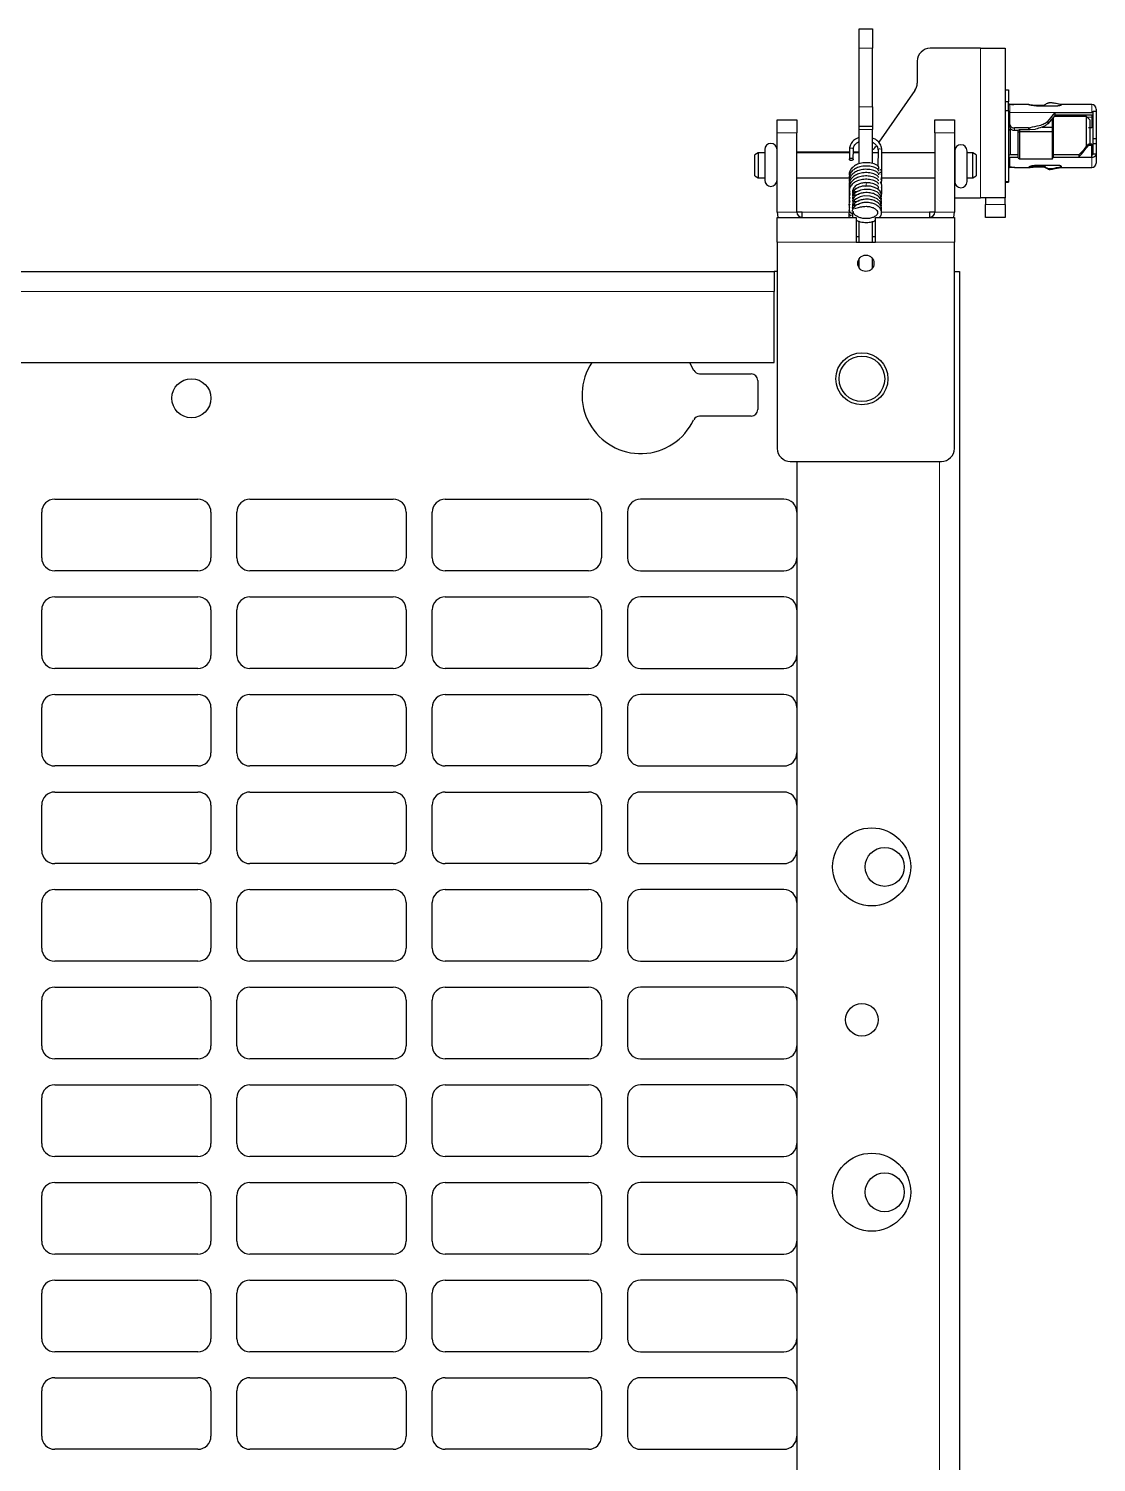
# Model space of a CAD drawing. Header units: millimetres. Extents: x -431 to 638, y -14 to 1990.
# Drawn here: x 430.8 to 594.8, y 1659.2 to 1879.5 of the extents above; entities that cross this region are included whole.
import ezdxf

# ---------------------------------------------------------------- set-up
doc = ezdxf.new("R2010")
doc.units = ezdxf.units.MM

msp = doc.modelspace()

# ---------------------------------------------------------------- linework, layer by layer
at = {"color": 7, "linetype": 'Continuous', "lineweight": 25}
for p, q in [((558.37, 1879.46), (560.37, 1879.46)), ((558.37, 1876.46), (558.37, 1879.46)), ((560.37, 1879.46), (560.37, 1876.46)), ((558.37, 1867.46), (558.37, 1876.46)), ((560.37, 1867.46), (560.37, 1876.46)), ((576.97, 1876.46), (569.27, 1876.46)), ((576.97, 1876.46), (580.77, 1876.46)), ((580.77, 1876.46), (580.77, 1853.46)), ((567.27, 1874.46), (567.27, 1871.09)), ((566.91, 1869.94), (561.35, 1862)), ((580.77, 1870.06), (581.27, 1870.06)), ((580.77, 1870.04), (581.27, 1870.04)), ((581.27, 1868.23), (580.77, 1868.23)), ((581.27, 1870.04), (581.27, 1870.06)), ((581.27, 1870.04), (581.27, 1868.23)), ((581.27, 1866.82), (581.27, 1868.23)), ((558.37, 1864.46), (558.37, 1867.46)), ((560.37, 1867.46), (560.37, 1864.46)), ((581.27, 1866.82), (580.77, 1866.82)), ((581.27, 1866.82), (581.27, 1855.98)), ((581.47, 1865.96), (581.27, 1865.96)), ((581.72, 1867.81), (581.47, 1867.81)), ((581.72, 1867.79), (581.47, 1867.79)), ((581.47, 1864.72), (581.47, 1866.56)), ((582.25, 1867.81), (581.75, 1867.81)), ((584.37, 1867.81), (582.25, 1867.81)), ((584.4, 1867.81), (584.37, 1867.81)), ((584.37, 1867.81), (584.4, 1867.81)), ((584.37, 1867.81), (584.37, 1867.8)), ((585.57, 1867.7), (586.77, 1867.7)), ((585.57, 1867.6), (588.87, 1867.6)), ((587.32, 1865.22), (588.47, 1866.56)), ((588.47, 1866.19), (587.32, 1864.85)), ((593.27, 1865.96), (588.27, 1865.96)), ((588.44, 1867.96), (588.28, 1867.99)), ((588.47, 1866.19), (588.47, 1866.56)), ((588.47, 1866.56), (594.07, 1866.56)), ((594.07, 1866.19), (588.47, 1866.19)), ((594.07, 1867.81), (589.37, 1867.81)), ((589.37, 1867.78), (589.37, 1867.81)), ((589.37, 1867.78), (589.37, 1867.72)), ((593.77, 1865.46), (593.27, 1865.96)), ((593.27, 1861.32), (593.27, 1865.96)), ((594.27, 1866.76), (594.77, 1866.76)), ((594.27, 1862.6), (594.27, 1866.76)), ((594.77, 1867.11), (594.77, 1866.76)), ((594.77, 1866.76), (594.77, 1862.6)), ((545.77, 1865.46), (548.77, 1865.46)), ((545.77, 1863.46), (545.77, 1865.46)), ((548.77, 1865.46), (548.77, 1863.46)), ((558.37, 1864.46), (560.37, 1864.46)), ((558.37, 1863.96), (558.37, 1864.46)), ((558.37, 1858.7), (558.37, 1863.96)), ((560.37, 1864.46), (560.37, 1863.96)), ((560.37, 1858.74), (560.37, 1863.96)), ((569.97, 1865.46), (572.97, 1865.46)), ((569.97, 1863.46), (569.97, 1865.46)), ((572.97, 1865.46), (572.97, 1863.46)), ((581.27, 1863.88), (581.57, 1863.91)), ((581.47, 1864.35), (581.47, 1864.72)), ((581.75, 1863.97), (581.57, 1863.93)), ((581.57, 1860.05), (581.57, 1863.93)), ((584.38, 1864.22), (582.22, 1864.22)), ((582.22, 1863.85), (582.77, 1863.85)), ((582.77, 1863.86), (582.97, 1863.96)), ((582.77, 1863.58), (582.77, 1863.86)), ((582.97, 1863.96), (582.97, 1863.67)), ((582.97, 1863.96), (584.38, 1863.96)), ((584.57, 1863.97), (585.41, 1864.03)), ((586.47, 1864.32), (588.06, 1864.32)), ((588.06, 1864.32), (588.06, 1865.71)), ((588.06, 1863.67), (588.06, 1864.32)), ((588.06, 1864.32), (588.17, 1864.15)), ((588.17, 1865.87), (588.17, 1864.15)), ((588.17, 1864.15), (588.17, 1863.51)), ((594.07, 1864.23), (593.57, 1864.23)), ((593.77, 1865.46), (593.77, 1861.66)), ((594.07, 1865.59), (594.07, 1864.98)), ((545.77, 1851.26), (545.77, 1863.46)), ((548.77, 1851.26), (548.77, 1863.46)), ((569.97, 1863.46), (569.97, 1851.26)), ((572.97, 1863.46), (572.97, 1851.26)), ((582.77, 1863.58), (582.97, 1863.67)), ((582.77, 1859.6), (582.77, 1863.58)), ((582.97, 1863.67), (582.97, 1859.47)), ((582.97, 1863.67), (588.06, 1863.67)), ((588.06, 1859.47), (588.06, 1863.67)), ((588.06, 1863.67), (588.17, 1863.51)), ((588.17, 1863.51), (588.17, 1859.7)), ((593.57, 1861.69), (593.57, 1861.54)), ((594.07, 1861.69), (593.57, 1861.69)), ((593.57, 1861.54), (594.07, 1861.54)), ((594.07, 1861.54), (594.07, 1861.69)), ((594.27, 1862.6), (594.77, 1862.6)), ((594.27, 1861.8), (594.27, 1862.6)), ((594.27, 1861.8), (594.77, 1861.8)), ((594.27, 1860.18), (594.27, 1861.8)), ((594.77, 1862.6), (594.77, 1861.8)), ((594.77, 1861.8), (594.77, 1860.18)), ((542.82, 1860.36), (542.32, 1860.07)), ((542.32, 1856.85), (542.32, 1860.07)), ((543.84, 1860.36), (542.82, 1860.36)), ((542.82, 1860.36), (542.82, 1856.56)), ((543.84, 1860.87), (543.84, 1856.17)), ((545.74, 1856.17), (545.74, 1860.87)), ((545.77, 1860.36), (545.74, 1860.36)), ((556.85, 1860.46), (548.77, 1860.46)), ((556.84, 1860.36), (548.77, 1860.36)), ((556.85, 1860.94), (556.84, 1859.37)), ((557.44, 1859.37), (557.45, 1860.94)), ((558.37, 1860.36), (557.44, 1860.36)), ((558.37, 1860.46), (557.45, 1860.46)), ((561.24, 1860.36), (560.37, 1860.36)), ((560.99, 1861.48), (560.87, 1861.31)), ((561.25, 1860.8), (561.22, 1858.29)), ((561.81, 1857.41), (561.85, 1860.79)), ((569.97, 1860.36), (561.84, 1860.36)), ((573.03, 1860.36), (572.97, 1860.36)), ((573.03, 1860.66), (573.03, 1855.96)), ((574.93, 1855.96), (574.93, 1860.66)), ((575.82, 1860.36), (574.93, 1860.36)), ((576.32, 1860.07), (575.82, 1860.36)), ((575.82, 1856.56), (575.82, 1860.36)), ((576.32, 1860.07), (576.32, 1856.85)), ((582.77, 1860.05), (581.47, 1860.05)), ((581.47, 1859.71), (582.77, 1859.71)), ((582.77, 1859.6), (582.97, 1859.47)), ((582.97, 1859.47), (588.06, 1859.47)), ((588.06, 1859.47), (588.17, 1859.7)), ((592.07, 1860.05), (588.17, 1860.05)), ((588.17, 1859.71), (592.07, 1859.71)), ((592.07, 1860.05), (592.07, 1859.71)), ((592.07, 1859.71), (594.07, 1859.71)), ((594.07, 1860.05), (594.07, 1860.7)), ((594.77, 1860.18), (594.27, 1860.18)), ((594.77, 1860.18), (594.77, 1858.81)), ((561.83, 1857.22), (561.79, 1857.64)), ((561.83, 1857.16), (561.83, 1857.22)), ((581.72, 1858.19), (581.47, 1858.19)), ((581.72, 1858.12), (581.47, 1858.12)), ((581.72, 1858.11), (581.47, 1858.11)), ((582.25, 1858.11), (584.37, 1858.11)), ((582.27, 1858.12), (582.27, 1858.11)), ((584.37, 1858.16), (584.37, 1858.11)), ((585.57, 1858.49), (588.87, 1858.49)), ((585.57, 1858.32), (586.61, 1858.32)), ((585.57, 1858.22), (586.78, 1858.22)), ((586.48, 1858.49), (586.45, 1858.43)), ((586.45, 1858.43), (586.45, 1858.43)), ((587.3, 1857.93), (586.85, 1858.18)), ((589.37, 1858.32), (589.37, 1858.22)), ((589.37, 1858.11), (589.37, 1858.22)), ((589.37, 1858.11), (594.07, 1858.11)), ((542.32, 1856.85), (542.82, 1856.56)), ((542.82, 1856.56), (543.84, 1856.56)), ((545.74, 1856.56), (545.77, 1856.56)), ((548.77, 1856.56), (556.86, 1856.56)), ((561.77, 1855.52), (561.78, 1856.09)), ((561.78, 1856.56), (569.97, 1856.56)), ((572.97, 1856.56), (573.03, 1856.56)), ((574.93, 1856.56), (575.82, 1856.56)), ((575.82, 1856.56), (576.32, 1856.85)), ((580.77, 1855.98), (581.27, 1855.98)), ((580.77, 1855.88), (581.27, 1855.88)), ((580.77, 1855.86), (581.27, 1855.86)), ((581.27, 1855.98), (581.27, 1855.88)), ((581.27, 1855.88), (581.27, 1855.86)), ((557.61, 1854.6), (557.47, 1854.78)), ((572.97, 1853.46), (576.97, 1853.46)), ((580.77, 1853.46), (576.97, 1853.46)), ((577.77, 1853.46), (577.77, 1852.46)), ((580.77, 1852.46), (580.77, 1853.46)), ((549.57, 1851.26), (548.77, 1851.26)), ((549.57, 1850.46), (549.57, 1851.26)), ((556.88, 1851.48), (556.78, 1851.08)), ((556.78, 1851.08), (556.78, 1851.02)), ((557.37, 1850.97), (557.38, 1851.03)), ((557.38, 1851.03), (557.43, 1851.24)), ((569.17, 1851.26), (569.17, 1850.46)), ((569.97, 1851.26), (569.17, 1851.26)), ((577.77, 1850.46), (577.77, 1852.46)), ((580.77, 1852.46), (580.77, 1850.46)), ((545.77, 1846.66), (545.77, 1850.46)), ((545.77, 1850.46), (557.87, 1850.46)), ((557.87, 1850.46), (557.87, 1846.66)), ((558.37, 1846.66), (558.37, 1849.85)), ((560.37, 1846.66), (560.37, 1849.82)), ((560.87, 1850.46), (572.97, 1850.46)), ((560.87, 1846.66), (560.87, 1850.46)), ((572.97, 1850.46), (572.97, 1846.66)), ((580.77, 1850.46), (577.77, 1850.46)), ((545.77, 1846.66), (545.77, 1814.96)), ((558.37, 1847.46), (557.87, 1847.46)), ((557.87, 1846.66), (560.87, 1846.66)), ((560.87, 1847.46), (560.37, 1847.46)), ((572.97, 1814.96), (572.97, 1846.66)), ((558.37, 1842.66), (558.37, 1844.16)), ((560.37, 1842.66), (560.37, 1844.16)), ((316.27, 1842.17), (545.27, 1842.17)), ((545.27, 1842.17), (545.27, 1839.07)), ((545.77, 1842.16), (545.27, 1842.16)), ((572.97, 1842.16), (573.77, 1842.16)), ((573.77, 1842.16), (573.77, 159.16)), ((545.27, 1828.17), (545.27, 1839.07)), ((316.27, 1828.17), (545.27, 1828.17)), ((532.26, 1828.17), (532.92, 1826.99)), ((533.83, 1826.42), (541.77, 1826.42)), ((542.77, 1825.42), (542.77, 1820.92)), ((541.77, 1819.92), (533.83, 1819.92)), ((547.77, 1812.96), (570.97, 1812.96)), ((548.77, 1812.96), (548.77, 159.16)), ((434.77, 1807.16), (456.77, 1807.16)), ((464.77, 1807.16), (486.77, 1807.16)), ((494.77, 1807.16), (516.77, 1807.16)), ((546.77, 1807.16), (524.77, 1807.16)), ((432.77, 1798.16), (432.77, 1805.16)), ((458.77, 1805.16), (458.77, 1798.16)), ((462.77, 1798.16), (462.77, 1805.16)), ((488.77, 1805.16), (488.77, 1798.16)), ((492.77, 1798.16), (492.77, 1805.16)), ((518.77, 1805.16), (518.77, 1798.16)), ((522.77, 1805.16), (522.77, 1798.16)), ((456.77, 1796.16), (434.77, 1796.16)), ((486.77, 1796.16), (464.77, 1796.16)), ((516.77, 1796.16), (494.77, 1796.16)), ((524.77, 1796.16), (546.77, 1796.16)), ((434.77, 1792.16), (456.77, 1792.16)), ((464.77, 1792.16), (486.77, 1792.16)), ((494.77, 1792.16), (516.77, 1792.16)), ((546.77, 1792.16), (524.77, 1792.16)), ((432.77, 1783.16), (432.77, 1790.16)), ((458.77, 1790.16), (458.77, 1783.16)), ((462.77, 1783.16), (462.77, 1790.16)), ((488.77, 1790.16), (488.77, 1783.16)), ((492.77, 1783.16), (492.77, 1790.16)), ((518.77, 1790.16), (518.77, 1783.16)), ((522.77, 1790.16), (522.77, 1783.16)), ((456.77, 1781.16), (434.77, 1781.16)), ((486.77, 1781.16), (464.77, 1781.16)), ((516.77, 1781.16), (494.77, 1781.16)), ((524.77, 1781.16), (546.77, 1781.16)), ((434.77, 1777.16), (456.77, 1777.16)), ((464.77, 1777.16), (486.77, 1777.16)), ((494.77, 1777.16), (516.77, 1777.16)), ((546.77, 1777.16), (524.77, 1777.16)), ((432.77, 1768.16), (432.77, 1775.16)), ((458.77, 1775.16), (458.77, 1768.16)), ((462.77, 1768.16), (462.77, 1775.16)), ((488.77, 1775.16), (488.77, 1768.16)), ((492.77, 1768.16), (492.77, 1775.16)), ((518.77, 1775.16), (518.77, 1768.16)), ((522.77, 1775.16), (522.77, 1768.16)), ((456.77, 1766.16), (434.77, 1766.16)), ((486.77, 1766.16), (464.77, 1766.16)), ((516.77, 1766.16), (494.77, 1766.16)), ((524.77, 1766.16), (546.77, 1766.16)), ((434.77, 1762.16), (456.77, 1762.16)), ((464.77, 1762.16), (486.77, 1762.16)), ((494.77, 1762.16), (516.77, 1762.16)), ((546.77, 1762.16), (524.77, 1762.16)), ((432.77, 1753.16), (432.77, 1760.16)), ((458.77, 1760.16), (458.77, 1753.16)), ((462.77, 1753.16), (462.77, 1760.16)), ((488.77, 1760.16), (488.77, 1753.16)), ((492.77, 1753.16), (492.77, 1760.16)), ((518.77, 1760.16), (518.77, 1753.16)), ((522.77, 1760.16), (522.77, 1753.16)), ((456.77, 1751.16), (434.77, 1751.16)), ((486.77, 1751.16), (464.77, 1751.16)), ((516.77, 1751.16), (494.77, 1751.16)), ((524.77, 1751.16), (546.77, 1751.16)), ((434.77, 1747.16), (456.77, 1747.16)), ((464.77, 1747.16), (486.77, 1747.16)), ((494.77, 1747.16), (516.77, 1747.16)), ((546.77, 1747.16), (524.77, 1747.16)), ((432.77, 1738.16), (432.77, 1745.16)), ((458.77, 1745.16), (458.77, 1738.16)), ((462.77, 1738.16), (462.77, 1745.16)), ((488.77, 1745.16), (488.77, 1738.16)), ((492.77, 1738.16), (492.77, 1745.16)), ((518.77, 1745.16), (518.77, 1738.16)), ((522.77, 1745.16), (522.77, 1738.16)), ((456.77, 1736.16), (434.77, 1736.16)), ((486.77, 1736.16), (464.77, 1736.16)), ((516.77, 1736.16), (494.77, 1736.16)), ((524.77, 1736.16), (546.77, 1736.16)), ((434.77, 1732.16), (456.77, 1732.16)), ((464.77, 1732.16), (486.77, 1732.16)), ((494.77, 1732.16), (516.77, 1732.16)), ((546.77, 1732.16), (524.77, 1732.16)), ((432.77, 1723.16), (432.77, 1730.16)), ((458.77, 1730.16), (458.77, 1723.16)), ((462.77, 1723.16), (462.77, 1730.16)), ((488.77, 1730.16), (488.77, 1723.16)), ((492.77, 1723.16), (492.77, 1730.16)), ((518.77, 1730.16), (518.77, 1723.16)), ((522.77, 1730.16), (522.77, 1723.16)), ((456.77, 1721.16), (434.77, 1721.16)), ((486.77, 1721.16), (464.77, 1721.16)), ((516.77, 1721.16), (494.77, 1721.16)), ((524.77, 1721.16), (546.77, 1721.16)), ((434.77, 1717.16), (456.77, 1717.16)), ((464.77, 1717.16), (486.77, 1717.16)), ((494.77, 1717.16), (516.77, 1717.16)), ((546.77, 1717.16), (524.77, 1717.16)), ((432.77, 1708.16), (432.77, 1715.16)), ((458.77, 1715.16), (458.77, 1708.16)), ((462.77, 1708.16), (462.77, 1715.16)), ((488.77, 1715.16), (488.77, 1708.16)), ((492.77, 1708.16), (492.77, 1715.16)), ((518.77, 1715.16), (518.77, 1708.16)), ((522.77, 1715.16), (522.77, 1708.16)), ((456.77, 1706.16), (434.77, 1706.16)), ((486.77, 1706.16), (464.77, 1706.16)), ((516.77, 1706.16), (494.77, 1706.16)), ((524.77, 1706.16), (546.77, 1706.16)), ((434.77, 1702.16), (456.77, 1702.16)), ((464.77, 1702.16), (486.77, 1702.16)), ((494.77, 1702.16), (516.77, 1702.16)), ((546.77, 1702.16), (524.77, 1702.16)), ((432.77, 1693.16), (432.77, 1700.16)), ((458.77, 1700.16), (458.77, 1693.16)), ((462.77, 1693.16), (462.77, 1700.16)), ((488.77, 1700.16), (488.77, 1693.16)), ((492.77, 1693.16), (492.77, 1700.16)), ((518.77, 1700.16), (518.77, 1693.16)), ((522.77, 1700.16), (522.77, 1693.16)), ((456.77, 1691.16), (434.77, 1691.16)), ((486.77, 1691.16), (464.77, 1691.16)), ((516.77, 1691.16), (494.77, 1691.16)), ((524.77, 1691.16), (546.77, 1691.16)), ((434.77, 1687.16), (456.77, 1687.16)), ((464.77, 1687.16), (486.77, 1687.16)), ((494.77, 1687.16), (516.77, 1687.16)), ((546.77, 1687.16), (524.77, 1687.16)), ((432.77, 1678.16), (432.77, 1685.16)), ((458.77, 1685.16), (458.77, 1678.16)), ((462.77, 1678.16), (462.77, 1685.16)), ((488.77, 1685.16), (488.77, 1678.16)), ((492.77, 1678.16), (492.77, 1685.16)), ((518.77, 1685.16), (518.77, 1678.16)), ((522.77, 1685.16), (522.77, 1678.16)), ((456.77, 1676.16), (434.77, 1676.16)), ((486.77, 1676.16), (464.77, 1676.16)), ((516.77, 1676.16), (494.77, 1676.16)), ((524.77, 1676.16), (546.77, 1676.16)), ((434.77, 1672.16), (456.77, 1672.16)), ((464.77, 1672.16), (486.77, 1672.16)), ((494.77, 1672.16), (516.77, 1672.16)), ((546.77, 1672.16), (524.77, 1672.16)), ((432.77, 1663.16), (432.77, 1670.16)), ((458.77, 1670.16), (458.77, 1663.16)), ((462.77, 1663.16), (462.77, 1670.16)), ((488.77, 1670.16), (488.77, 1663.16)), ((492.77, 1663.16), (492.77, 1670.16)), ((518.77, 1670.16), (518.77, 1663.16)), ((522.77, 1670.16), (522.77, 1663.16)), ((456.77, 1661.16), (434.77, 1661.16)), ((486.77, 1661.16), (464.77, 1661.16)), ((516.77, 1661.16), (494.77, 1661.16)), ((524.77, 1661.16), (546.77, 1661.16))]:
    msp.add_line(p, q, dxfattribs=at)
at = {"color": 8, "linetype": 'Continuous', "lineweight": 18}
for p, q in [((560.37, 1876.46), (558.37, 1876.46)), ((576.97, 1876.46), (576.97, 1853.46)), ((558.37, 1867.46), (560.37, 1867.46)), ((581.47, 1867.79), (581.47, 1866.56)), ((581.47, 1866.56), (588.47, 1866.56)), ((581.72, 1867.79), (581.72, 1867.81)), ((585.57, 1867.7), (585.57, 1867.6)), ((586.85, 1867.74), (586.93, 1867.6)), ((594.07, 1866.56), (594.07, 1867.81)), ((594.07, 1865.87), (594.07, 1866.19)), ((560.37, 1863.96), (558.37, 1863.96)), ((582.22, 1864.22), (582.22, 1863.85)), ((584.38, 1863.96), (584.38, 1864.22)), ((584.57, 1864.24), (584.57, 1863.97)), ((587.32, 1864.85), (587.32, 1865.22)), ((594.07, 1865.87), (593.36, 1865.87)), ((548.77, 1863.46), (545.77, 1863.46)), ((572.97, 1863.46), (569.97, 1863.46)), ((581.47, 1859.71), (581.47, 1858.19)), ((594.07, 1858.11), (594.07, 1859.71)), ((581.47, 1858.12), (581.47, 1858.11)), ((581.72, 1858.12), (581.72, 1858.19)), ((585.57, 1858.49), (585.57, 1858.32)), ((561.34, 1857.07), (561.38, 1857.05)), ((548.77, 1851.26), (545.77, 1851.26)), ((556.81, 1851.26), (549.57, 1851.26)), ((569.17, 1851.26), (561.77, 1851.26)), ((569.97, 1851.26), (572.97, 1851.26)), ((577.77, 1852.46), (580.77, 1852.46)), ((557.06, 1850.48), (557.17, 1850.46)), ((557.87, 1846.66), (545.77, 1846.66)), ((572.97, 1846.66), (560.87, 1846.66)), ((316.27, 1839.07), (545.27, 1839.07)), ((570.67, 1812.96), (570.67, 159.16))]:
    msp.add_line(p, q, dxfattribs=at)
at = {"color": 7, "linetype": 'Continuous', "lineweight": 25, "flags": 128}
for points in [[(581.27, 1866.21), (581.34, 1866.2), (581.47, 1866.19)], [(594.07, 1866.56), (594.21, 1866.55), (594.27, 1866.54)], [(594.27, 1865.47), (594.27, 1865.5), (594.26, 1865.52), (594.24, 1865.54), (594.22, 1865.56), (594.19, 1865.57), (594.15, 1865.59), (594.11, 1865.59), (594.07, 1865.59)], [(557.15, 1859.56), (557.26, 1859.54), (557.36, 1859.49), (557.42, 1859.43), (557.43, 1859.36), (557.41, 1859.29), (557.34, 1859.23), (557.24, 1859.19), (557.12, 1859.18), (557.01, 1859.2), (556.91, 1859.25), (556.85, 1859.31), (556.84, 1859.38), (556.86, 1859.45), (556.93, 1859.51), (557.03, 1859.54), (557.15, 1859.56)], [(581.27, 1860.03), (581.34, 1860.04), (581.47, 1860.05)], [(594.27, 1860.45), (594.27, 1860.42), (594.26, 1860.4), (594.24, 1860.38), (594.22, 1860.36), (594.19, 1860.34), (594.15, 1860.33), (594.11, 1860.33), (594.07, 1860.32)], [(561.41, 1857.32), (561.5, 1857.32), (561.61, 1857.35), (561.71, 1857.41), (561.77, 1857.49), (561.8, 1857.58), (561.78, 1857.67), (561.71, 1857.74), (561.62, 1857.78), (561.5, 1857.79), (561.5, 1857.79)], [(559.4, 1855.22), (559.39, 1855.27), (559.39, 1855.33)], [(561.71, 1851.97), (561.79, 1852.29), (561.57, 1852.88), (561.12, 1853.31), (560.67, 1853.54), (560.04, 1853.72), (559.1, 1853.75), (558.51, 1853.61), (557.87, 1853.31), (557.58, 1853.05), (557.37, 1852.73), (557.3, 1852.39), (557.34, 1852.15), (557.34, 1852.15)], [(561.72, 1852.98), (561.8, 1853.3), (561.58, 1853.89), (561.14, 1854.32), (560.69, 1854.56), (560.06, 1854.73), (559.12, 1854.77), (558.53, 1854.64), (557.89, 1854.33), (557.6, 1854.08), (557.38, 1853.75), (557.31, 1853.42), (557.35, 1853.17), (557.35, 1853.17)], [(545.77, 1851.26), (545.85, 1850.52), (545.86, 1850.46)], [(572.89, 1850.46), (572.9, 1850.52), (572.97, 1851.26)]]:
    msp.add_lwpolyline(points, dxfattribs=at)
at = {"color": 8, "linetype": 'Continuous', "lineweight": 18, "flags": 128}
for points in [[(556.85, 1860.94), (556.85, 1860.95), (556.88, 1861.02), (556.95, 1861.08), (557.05, 1861.11), (557.16, 1861.12)], [(557.16, 1861.12), (557.28, 1861.11), (557.37, 1861.06), (557.43, 1861), (557.45, 1860.94)], [(561.56, 1860.98), (561.44, 1860.97), (561.34, 1860.93), (561.27, 1860.87), (561.25, 1860.8), (561.25, 1860.8)], [(561.85, 1860.79), (561.83, 1860.86), (561.77, 1860.92), (561.67, 1860.96), (561.56, 1860.98)], [(556.92, 1850.46), (556.95, 1850.47), (557.06, 1850.48)]]:
    msp.add_lwpolyline(points, dxfattribs=at)
at = {"color": 7, "linetype": 'Continuous', "lineweight": 25}
for centre, radius in [((559.37, 1843.41), 1.25), ((558.77, 1825.66), 4), ((558.77, 1825.66), 3.5), ((455.77, 1822.67), 3), ((560.27, 1750.66), 6), ((562.27, 1750.66), 3), ((558.77, 1727.16), 2.5), ((560.27, 1700.66), 6), ((562.27, 1700.66), 3)]:
    msp.add_circle(centre, radius, dxfattribs=at)
for centre, radius, start, end in [((569.27, 1874.46), 2, 90, 180), ((565.27, 1871.09), 2, 325.008, 0), ((581.47, 1868.01), 0.2, 180.0002, 270.0002), ((581.47, 1867.99), 0.2, 180.0893, 270.0891), ((581.45, 1866.74), 0.18, 189.6369, 277.1443), ((594.07, 1867.11), 0.7, 0, 90), ((594.1, 1866.01), 0.18, 9.6369, 97.1443), ((582.12, 1864.88), 0.665, 193.4486, 278.9562), ((582.12, 1864.5), 0.665, 193.4486, 278.9562), ((584.38, 1865.32), 1.1, 269.9618, 280.1433), ((594.1, 1865.7), 0.177, 13.4486, 98.9562), ((544.79, 1860.87), 0.95, 0, 180), ((573.98, 1860.66), 0.95, 0, 180), ((559.23, 1862.46), 2, 304.796, 325.008), ((581.45, 1859.54), 0.177, 81.0438, 166.5514), ((594.1, 1860.22), 0.177, 261.0438, 346.5514), ((594.17, 1860.33), 0.62, 261.0438, 346.5514), ((581.47, 1857.99), 0.198, 89.5221, 179.514), ((581.47, 1857.92), 0.2, 89.9109, 179.9107), ((581.47, 1857.91), 0.2, 89.9998, 179.9998), ((594.07, 1858.81), 0.7, 270, 0), ((544.79, 1856.17), 0.95, 180, 0), ((573.98, 1855.96), 0.95, 180, 0), ((549.57, 1851.26), 0.8, 180, 270), ((569.17, 1851.26), 0.8, 270, 0), ((524.77, 1823.17), 9, 146.251, 334.8493), ((533.83, 1827.42), 1, 205.1507, 270), ((541.77, 1825.42), 1, 0, 90), ((533.83, 1818.92), 1, 90, 154.8493), ((541.77, 1820.92), 1, 270, 0), ((547.77, 1814.96), 2, 180, 270), ((570.97, 1814.96), 2, 270, 0), ((434.77, 1805.16), 2, 90, 180), ((456.77, 1805.16), 2, 0, 90), ((464.77, 1805.16), 2, 90, 180), ((486.77, 1805.16), 2, 0, 90), ((494.77, 1805.16), 2, 90, 180), ((516.77, 1805.16), 2, 0, 90), ((524.77, 1805.16), 2, 90, 180), ((546.77, 1805.16), 2, 0, 90), ((434.77, 1798.16), 2, 180, 270), ((456.77, 1798.16), 2, 270, 0), ((464.77, 1798.16), 2, 180, 270), ((486.77, 1798.16), 2, 270, 0), ((494.77, 1798.16), 2, 180, 270), ((516.77, 1798.16), 2, 270, 0), ((524.77, 1798.16), 2, 180, 270), ((546.77, 1798.16), 2, 270, 0), ((434.77, 1790.16), 2, 90, 180), ((456.77, 1790.16), 2, 0, 90), ((464.77, 1790.16), 2, 90, 180), ((486.77, 1790.16), 2, 0, 90), ((494.77, 1790.16), 2, 90, 180), ((516.77, 1790.16), 2, 0, 90), ((524.77, 1790.16), 2, 90, 180), ((546.77, 1790.16), 2, 0, 90), ((434.77, 1783.16), 2, 180, 270), ((456.77, 1783.16), 2, 270, 0), ((464.77, 1783.16), 2, 180, 270), ((486.77, 1783.16), 2, 270, 360), ((494.77, 1783.16), 2, 180, 270), ((516.77, 1783.16), 2, 270, 360), ((524.77, 1783.16), 2, 180, 270), ((546.77, 1783.16), 2, 270, 0), ((434.77, 1775.16), 2, 90, 180), ((456.77, 1775.16), 2, 0, 90), ((464.77, 1775.16), 2, 90, 180), ((486.77, 1775.16), 2, 0, 90), ((494.77, 1775.16), 2, 90, 180), ((516.77, 1775.16), 2, 0, 90), ((524.77, 1775.16), 2, 90, 180), ((546.77, 1775.16), 2, 0, 90), ((434.77, 1768.16), 2, 180, 270), ((456.77, 1768.16), 2, 270, 0), ((464.77, 1768.16), 2, 180, 270), ((486.77, 1768.16), 2, 270, 360), ((494.77, 1768.16), 2, 180, 270), ((516.77, 1768.16), 2, 270, 360), ((524.77, 1768.16), 2, 180, 270), ((546.77, 1768.16), 2, 270, 0), ((434.77, 1760.16), 2, 90, 180), ((456.77, 1760.16), 2, 0, 90), ((464.77, 1760.16), 2, 90, 180), ((486.77, 1760.16), 2, 0, 90), ((494.77, 1760.16), 2, 90, 180), ((516.77, 1760.16), 2, 0, 90), ((524.77, 1760.16), 2, 90, 180), ((546.77, 1760.16), 2, 0, 90), ((434.77, 1753.16), 2, 180, 270), ((456.77, 1753.16), 2, 270, 0), ((464.77, 1753.16), 2, 180, 270), ((486.77, 1753.16), 2, 270, 360), ((494.77, 1753.16), 2, 180, 270), ((516.77, 1753.16), 2, 270, 360), ((524.77, 1753.16), 2, 180, 270), ((546.77, 1753.16), 2, 270, 0), ((434.77, 1745.16), 2, 90, 180), ((456.77, 1745.16), 2, 0, 90), ((464.77, 1745.16), 2, 90, 180), ((486.77, 1745.16), 2, 0, 90), ((494.77, 1745.16), 2, 90, 180), ((516.77, 1745.16), 2, 0, 90), ((524.77, 1745.16), 2, 90, 180), ((546.77, 1745.16), 2, 0, 90), ((434.77, 1738.16), 2, 180, 270), ((456.77, 1738.16), 2, 270, 0), ((464.77, 1738.16), 2, 180, 270), ((486.77, 1738.16), 2, 270, 360), ((494.77, 1738.16), 2, 180, 270), ((516.77, 1738.16), 2, 270, 360), ((524.77, 1738.16), 2, 180, 270), ((546.77, 1738.16), 2, 270, 0), ((434.77, 1730.16), 2, 90, 180), ((456.77, 1730.16), 2, 0, 90), ((464.77, 1730.16), 2, 90, 180), ((486.77, 1730.16), 2, 0, 90), ((494.77, 1730.16), 2, 90, 180), ((516.77, 1730.16), 2, 0, 90), ((524.77, 1730.16), 2, 90, 180), ((546.77, 1730.16), 2, 0, 90), ((434.77, 1723.16), 2, 180, 270), ((456.77, 1723.16), 2, 270, 0), ((464.77, 1723.16), 2, 180, 270), ((486.77, 1723.16), 2, 270, 360), ((494.77, 1723.16), 2, 180, 270), ((516.77, 1723.16), 2, 270, 360), ((524.77, 1723.16), 2, 180, 270), ((546.77, 1723.16), 2, 270, 0), ((434.77, 1715.16), 2, 90, 180), ((456.77, 1715.16), 2, 0, 90), ((464.77, 1715.16), 2, 90, 180), ((486.77, 1715.16), 2, 0, 90), ((494.77, 1715.16), 2, 90, 180), ((516.77, 1715.16), 2, 0, 90), ((524.77, 1715.16), 2, 90, 180), ((546.77, 1715.16), 2, 0, 90), ((434.77, 1708.16), 2, 180, 270), ((456.77, 1708.16), 2, 270, 0), ((464.77, 1708.16), 2, 180, 270), ((486.77, 1708.16), 2, 270, 360), ((494.77, 1708.16), 2, 180, 270), ((516.77, 1708.16), 2, 270, 360), ((524.77, 1708.16), 2, 180, 270), ((546.77, 1708.16), 2, 270, 0), ((434.77, 1700.16), 2, 90, 180), ((456.77, 1700.16), 2, 0, 90), ((464.77, 1700.16), 2, 90, 180), ((486.77, 1700.16), 2, 0, 90), ((494.77, 1700.16), 2, 90, 180), ((516.77, 1700.16), 2, 0, 90), ((524.77, 1700.16), 2, 90, 180), ((546.77, 1700.16), 2, 0, 90), ((434.77, 1693.16), 2, 180, 270), ((456.77, 1693.16), 2, 270, 0), ((464.77, 1693.16), 2, 180, 270), ((486.77, 1693.16), 2, 270, 0), ((494.77, 1693.16), 2, 180, 270), ((516.77, 1693.16), 2, 270, 0), ((524.77, 1693.16), 2, 180, 270), ((546.77, 1693.16), 2, 270, 0), ((434.77, 1685.16), 2, 90, 180), ((456.77, 1685.16), 2, 0, 90), ((464.77, 1685.16), 2, 90, 180), ((486.77, 1685.16), 2, 0, 90), ((494.77, 1685.16), 2, 90, 180), ((516.77, 1685.16), 2, 0, 90), ((524.77, 1685.16), 2, 90, 180), ((546.77, 1685.16), 2, 0, 90), ((434.77, 1678.16), 2, 180, 270), ((456.77, 1678.16), 2, 270, 0), ((464.77, 1678.16), 2, 180, 270), ((486.77, 1678.16), 2, 270, 360), ((494.77, 1678.16), 2, 180, 270), ((516.77, 1678.16), 2, 270, 360), ((524.77, 1678.16), 2, 180, 270), ((546.77, 1678.16), 2, 270, 0), ((434.77, 1670.16), 2, 90, 180), ((456.77, 1670.16), 2, 0, 90), ((464.77, 1670.16), 2, 90, 180), ((486.77, 1670.16), 2, 0, 90), ((494.77, 1670.16), 2, 90, 180), ((516.77, 1670.16), 2, 0, 90), ((524.77, 1670.16), 2, 90, 180), ((546.77, 1670.16), 2, 0, 90), ((434.77, 1663.16), 2, 180, 270), ((456.77, 1663.16), 2, 270, 0), ((464.77, 1663.16), 2, 180, 270), ((486.77, 1663.16), 2, 270, 360), ((494.77, 1663.16), 2, 180, 270), ((516.77, 1663.16), 2, 270, 360), ((524.77, 1663.16), 2, 180, 270), ((546.77, 1663.16), 2, 270, 0)]:
    msp.add_arc(centre, radius, start, end, dxfattribs=at)
at = {"color": 8, "linetype": 'Continuous', "lineweight": 18}
for centre, radius, start, end in [((561.61, 1857.25), 0.229, 291.7919, 352.7975), ((553.71, 1855.7), 5.71, 355.3711, 1.0159), ((557.05, 1851.09), 0.273, 182.9398, 275.0476), ((557.05, 1851.03), 0.273, 182.9662, 275.045), ((557.11, 1851.02), 0.269, 261.8434, 348.5152), ((557.12, 1851.09), 0.269, 261.9044, 347.8166)]:
    msp.add_arc(centre, radius, start, end, dxfattribs=at)
at = {"color": 7, "linetype": 'Continuous', "lineweight": 25}
msp.add_ellipse((584.38, 1864.14), major_axis=(0.75, 0), ratio=0.240455, start_param=4.712389, end_param=4.975032, dxfattribs=at)
for points, knots in [([(581.72, 1867.81), (581.79, 1867.81), (581.91, 1867.81), (582.05, 1867.81), (582.1, 1867.81), (582.12, 1867.8)], [0, 0, 0, 0, 0.4095792, 0.8191642, 1, 1, 1, 1]), ([(582.25, 1867.81), (582.25, 1867.81), (582.23, 1867.81), (582.16, 1867.81), (582.02, 1867.8), (581.87, 1867.79), (581.77, 1867.79), (581.72, 1867.79)], [0, 0, 0, 0, 0.019653, 0.287101, 0.553656, 0.820603, 1, 1, 1, 1]), ([(585.57, 1867.6), (585.44, 1867.6), (585.17, 1867.61), (584.81, 1867.67), (584.54, 1867.73), (584.4, 1867.78), (584.38, 1867.8), (584.37, 1867.8)], [0, 0, 0, 0, 0.2132377, 0.4264897, 0.6391595, 0.8495978, 1, 1, 1, 1]), ([(584.44, 1867.8), (584.49, 1867.8), (584.6, 1867.78), (584.91, 1867.73), (585.25, 1867.7), (585.48, 1867.7), (585.57, 1867.7)], [0, 0, 0, 0, 0.270612, 0.537, 0.805108, 1, 1, 1, 1]), ([(586.61, 1867.6), (586.62, 1867.61), (586.67, 1867.64), (586.76, 1867.69), (586.83, 1867.73), (586.85, 1867.74)], [0, 0, 0, 0, 0.2307686, 0.7697766, 1, 1, 1, 1]), ([(586.85, 1867.74), (586.8, 1867.72), (586.73, 1867.68), (586.67, 1867.64), (586.66, 1867.63)], [0, 0, 0, 0, 0.7112904, 1, 1, 1, 1]), ([(587.84, 1868.06), (587.66, 1868.06), (587.3, 1868.06), (587.01, 1867.85), (586.85, 1867.74)], [0, 0, 0, 0, 0.481496, 1, 1, 1, 1]), ([(589.37, 1867.78), (588.88, 1867.9), (588.2, 1868.06), (587.31, 1868.05), (587.01, 1867.84), (586.85, 1867.74)], [0, 0, 0, 0, 0.587693, 0.790818, 1, 1, 1, 1]), ([(589.37, 1867.81), (588.99, 1867.87), (588.43, 1867.95), (587.82, 1868.08), (587.49, 1868.09), (587.34, 1868.01), (587.27, 1867.97)], [0, 0, 0, 0, 0.5303898, 0.7690584, 0.8844731, 1, 1, 1, 1]), ([(589.37, 1867.72), (589.37, 1867.71), (589.36, 1867.68), (589.27, 1867.65), (589.15, 1867.62), (589.01, 1867.6), (588.91, 1867.6), (588.87, 1867.6)], [0, 0, 0, 0, 0.2143729, 0.4287785, 0.6425919, 0.8566662, 1, 1, 1, 1]), ([(581.27, 1865.18), (581.28, 1865.18), (581.28, 1865.16), (581.29, 1865.14), (581.33, 1865.12), (581.4, 1865.11), (581.45, 1865.1), (581.47, 1865.09)], [0, 0, 0, 0, 0.195302, 0.377541, 0.538909, 0.761383, 1, 1, 1, 1]), ([(581.27, 1864.06), (581.28, 1864.05), (581.28, 1864.04), (581.29, 1864.02), (581.33, 1864.01), (581.41, 1864.01), (581.51, 1864.02), (581.59, 1864.04), (581.63, 1864.05)], [0, 0, 0, 0, 0.129275, 0.249903, 0.356716, 0.517646, 0.689604, 1, 1, 1, 1]), ([(587.32, 1865.22), (587.15, 1865.08), (586.8, 1864.78), (585.82, 1864.47), (585.05, 1864.33), (584.57, 1864.24)], [0, 0, 0, 0, 0.254027, 0.526591, 1, 1, 1, 1]), ([(587.32, 1864.85), (587.2, 1864.74), (586.95, 1864.52), (586.29, 1864.23), (585.75, 1864.11), (585.41, 1864.03)], [0, 0, 0, 0, 0.261809, 0.533628, 1, 1, 1, 1]), ([(594.07, 1865.87), (594.07, 1865.59), (594.07, 1865.09), (594.07, 1864.49), (594.07, 1864.23)], [0, 0, 0, 0, 0.559785, 1, 1, 1, 1]), ([(558.37, 1862.76), (558.11, 1862.65), (557.58, 1862.42), (557.06, 1861.83), (556.87, 1861.3), (556.85, 1861.01), (556.85, 1860.94)], [0, 0, 0, 0, 0.313755, 0.630402, 0.918755, 1, 1, 1, 1]), ([(557.45, 1860.94), (557.46, 1861.02), (557.48, 1861.3), (557.72, 1861.7), (558.08, 1862.01), (558.33, 1862.09), (558.37, 1862.1)], [0, 0, 0, 0, 0.187513, 0.58462, 0.925854, 1, 1, 1, 1]), ([(561.85, 1860.79), (561.84, 1860.93), (561.81, 1861.31), (561.52, 1861.89), (561.01, 1862.41), (560.56, 1862.59), (560.37, 1862.66)], [0, 0, 0, 0, 0.173984, 0.477689, 0.784497, 1, 1, 1, 1]), ([(560.37, 1862.01), (560.53, 1861.93), (560.87, 1861.73), (561.18, 1861.28), (561.22, 1860.96), (561.25, 1860.8)], [0, 0, 0, 0, 0.289046, 0.64994, 1, 1, 1, 1]), ([(592.07, 1860.05), (592.35, 1860.33), (592.85, 1860.83), (593.35, 1861.42), (593.57, 1861.69)], [0, 0, 0, 0, 0.559868, 1, 1, 1, 1]), ([(592.07, 1859.71), (592.35, 1860.03), (592.85, 1860.59), (593.35, 1861.25), (593.57, 1861.54)], [0, 0, 0, 0, 0.559911, 1, 1, 1, 1]), ([(594.07, 1859.71), (594.07, 1860.03), (594.07, 1860.59), (594.07, 1861.25), (594.07, 1861.54)], [0, 0, 0, 0, 0.559866, 1, 1, 1, 1]), ([(561.35, 1857), (561.35, 1857.05), (561.33, 1857.24), (561.07, 1857.46), (560.65, 1857.66), (560.07, 1857.81), (559.32, 1857.88), (558.47, 1857.76), (557.77, 1857.47), (557.22, 1857.07), (556.88, 1856.55), (556.76, 1856.08), (556.87, 1855.83), (556.88, 1855.79)], [0, 0, 0, 0, 0.0355042, 0.1287928, 0.211362, 0.2797547, 0.4016103, 0.5257827, 0.6366468, 0.7358312, 0.8491275, 0.9746068, 1, 1, 1, 1]), ([(561.33, 1856.59), (561.33, 1856.61), (561.31, 1856.76), (561.05, 1856.95), (560.65, 1857.15), (560.06, 1857.3), (559.31, 1857.37), (558.46, 1857.24), (557.76, 1856.96), (557.22, 1856.56), (556.87, 1856.03), (556.76, 1855.57), (556.86, 1855.32), (556.88, 1855.28)], [0, 0, 0, 0, 0.014056, 0.109484, 0.193924, 0.263851, 0.388535, 0.515545, 0.628903, 0.730393, 0.846289, 0.974604, 1, 1, 1, 1]), ([(561.37, 1857.94), (561.37, 1858.02), (561.36, 1858.24), (561.09, 1858.48), (560.67, 1858.68), (560.09, 1858.83), (559.34, 1858.9), (558.49, 1858.78), (557.78, 1858.5), (557.24, 1858.1), (556.89, 1857.57), (556.77, 1857.11), (556.87, 1856.86), (556.89, 1856.81)], [0, 0, 0, 0, 0.051623, 0.143227, 0.224349, 0.291572, 0.411166, 0.533116, 0.642072, 0.739409, 0.850657, 0.973952, 1, 1, 1, 1]), ([(561.35, 1857.58), (561.35, 1857.61), (561.33, 1857.77), (561.07, 1857.97), (560.66, 1858.17), (560.08, 1858.32), (559.33, 1858.39), (558.48, 1858.27), (557.77, 1857.99), (557.23, 1857.59), (556.89, 1857.06), (556.77, 1856.59), (556.87, 1856.35), (556.89, 1856.3)], [0, 0, 0, 0, 0.019159, 0.113964, 0.197897, 0.267436, 0.39124, 0.51744, 0.630154, 0.730921, 0.846057, 0.973618, 1, 1, 1, 1]), ([(561.81, 1857), (561.81, 1857.01), (561.81, 1857.02), (561.82, 1857.04), (561.82, 1857.08), (561.83, 1857.13), (561.83, 1857.16)], [0, 0, 0, 0, 0.033007, 0.16043, 0.372996, 1, 1, 1, 1]), ([(581.72, 1858.19), (581.79, 1858.19), (581.91, 1858.19), (582.07, 1858.17), (582.2, 1858.15), (582.26, 1858.13), (582.27, 1858.12), (582.27, 1858.12)], [0, 0, 0, 0, 0.214393, 0.428789, 0.643061, 0.856854, 1, 1, 1, 1]), ([(582.27, 1858.11), (582.27, 1858.11), (582.26, 1858.11), (582.16, 1858.11), (582.02, 1858.12), (581.87, 1858.12), (581.77, 1858.12), (581.72, 1858.12)], [0, 0, 0, 0, 0.214305, 0.42865, 0.642279, 0.856223, 1, 1, 1, 1]), ([(584.37, 1858.16), (584.39, 1858.19), (584.41, 1858.24), (584.61, 1858.34), (584.91, 1858.43), (585.25, 1858.48), (585.48, 1858.49), (585.57, 1858.49)], [0, 0, 0, 0, 0.212833, 0.42585, 0.635542, 0.846587, 1, 1, 1, 1]), ([(585.57, 1858.32), (585.44, 1858.32), (585.17, 1858.31), (584.81, 1858.25), (584.54, 1858.19), (584.4, 1858.14), (584.38, 1858.12), (584.37, 1858.11)], [0, 0, 0, 0, 0.213238, 0.42649, 0.63916, 0.849598, 1, 1, 1, 1]), ([(584.4, 1858.11), (584.41, 1858.11), (584.43, 1858.11), (584.61, 1858.14), (584.91, 1858.18), (585.25, 1858.22), (585.48, 1858.22), (585.57, 1858.22)], [0, 0, 0, 0, 0.132621, 0.367345, 0.598403, 0.830955, 1, 1, 1, 1]), ([(586.45, 1858.43), (586.45, 1858.42), (586.46, 1858.41), (586.54, 1858.36), (586.65, 1858.3), (586.76, 1858.23), (586.83, 1858.19), (586.85, 1858.18)], [0, 0, 0, 0, 0.225883, 0.451767, 0.67765, 0.903524, 1, 1, 1, 1]), ([(586.85, 1858.23), (586.8, 1858.26), (586.7, 1858.31), (586.58, 1858.38), (586.49, 1858.42), (586.45, 1858.43), (586.45, 1858.43), (586.45, 1858.43)], [0, 0, 0, 0, 0.225867, 0.451734, 0.677598, 0.903479, 1, 1, 1, 1]), ([(589.37, 1858.22), (588.88, 1858.1), (588.2, 1857.94), (587.31, 1857.92), (587.01, 1858.13), (586.85, 1858.23)], [0, 0, 0, 0, 0.587693, 0.790818, 1, 1, 1, 1]), ([(587.83, 1857.86), (587.66, 1857.86), (587.3, 1857.86), (587.01, 1858.07), (586.85, 1858.17)], [0, 0, 0, 0, 0.480704, 1, 1, 1, 1]), ([(587.27, 1857.95), (587.33, 1857.91), (587.42, 1857.86), (587.57, 1857.83), (587.8, 1857.84), (588.4, 1857.97), (588.97, 1858.05), (589.37, 1858.11)], [0, 0, 0, 0, 0.11325, 0.16898, 0.224646, 0.455828, 1, 1, 1, 1]), ([(588.87, 1858.49), (588.93, 1858.49), (589.04, 1858.49), (589.19, 1858.45), (589.31, 1858.41), (589.37, 1858.36), (589.37, 1858.33), (589.37, 1858.32)], [0, 0, 0, 0, 0.214445, 0.428893, 0.643239, 0.857188, 1, 1, 1, 1]), ([(561.32, 1856.08), (561.32, 1856.1), (561.3, 1856.25), (561.05, 1856.44), (560.64, 1856.64), (560.05, 1856.8), (559.3, 1856.86), (558.45, 1856.73), (557.75, 1856.45), (557.21, 1856.05), (556.87, 1855.52), (556.75, 1855.06), (556.86, 1854.81), (556.87, 1854.77)], [0, 0, 0, 0, 0.014192, 0.109672, 0.194136, 0.264066, 0.388852, 0.51592, 0.629291, 0.730867, 0.846829, 0.97517, 1, 1, 1, 1]), ([(561.32, 1855.57), (561.32, 1855.59), (561.3, 1855.74), (561.04, 1855.93), (560.63, 1856.13), (560.04, 1856.29), (559.29, 1856.35), (558.44, 1856.22), (557.74, 1855.94), (557.2, 1855.54), (556.86, 1855.01), (556.75, 1854.49), (556.89, 1854.19), (556.93, 1854.09)], [0, 0, 0, 0, 0.0138378, 0.1060981, 0.1876911, 0.2552302, 0.3758402, 0.4986138, 0.6081143, 0.7062953, 0.8183474, 0.9423196, 1, 1, 1, 1]), ([(559.42, 1855.79), (559.33, 1855.8), (559.03, 1855.8), (558.5, 1855.66), (557.97, 1855.43), (557.59, 1855.11), (557.37, 1854.78), (557.31, 1854.42), (557.34, 1854.27), (557.35, 1854.19)], [0, 0, 0, 0, 0.082802, 0.261935, 0.476734, 0.599823, 0.730842, 0.864675, 1, 1, 1, 1]), ([(559.44, 1855.27), (559.34, 1855.27), (559.03, 1855.3), (558.49, 1855.15), (557.96, 1854.92), (557.58, 1854.59), (557.36, 1854.27), (557.3, 1853.91), (557.33, 1853.76), (557.35, 1853.68)], [0, 0, 0, 0, 0.0910595, 0.2687587, 0.4819577, 0.604102, 0.7340945, 0.8668591, 1, 1, 1, 1]), ([(557.64, 1854.03), (557.57, 1854.12), (557.39, 1854.33), (557.37, 1854.67), (557.53, 1854.88), (557.58, 1854.96)], [0, 0, 0, 0, 0.2852581, 0.7435493, 1, 1, 1, 1]), ([(561.34, 1854.88), (561.34, 1854.97), (561.32, 1855.19), (561.04, 1855.43), (560.62, 1855.62), (560.08, 1855.78), (559.66, 1855.77), (559.42, 1855.77)], [0, 0, 0, 0, 0.1392, 0.370769, 0.575509, 0.744946, 1, 1, 1, 1]), ([(561.73, 1853.49), (561.76, 1853.6), (561.86, 1853.9), (561.65, 1854.38), (561.21, 1854.82), (560.68, 1855.09), (560.1, 1855.27), (559.65, 1855.27), (559.44, 1855.27)], [0, 0, 0, 0, 0.119285, 0.343741, 0.533759, 0.675068, 0.845305, 1, 1, 1, 1]), ([(561.59, 1855.7), (561.66, 1855.79), (561.87, 1856.08), (561.82, 1856.39), (561.78, 1856.6)], [0, 0, 0, 0, 0.351325, 1, 1, 1, 1]), ([(561.65, 1856.29), (561.7, 1856.36), (561.88, 1856.61), (561.83, 1856.9), (561.79, 1857.11)], [0, 0, 0, 0, 0.278002, 1, 1, 1, 1]), ([(561.76, 1854.47), (561.76, 1854.47), (561.88, 1854.66), (561.82, 1854.87), (561.77, 1855.07)], [0, 0, 0, 0, 0.009906, 1, 1, 1, 1]), ([(561.77, 1854.98), (561.77, 1854.98), (561.88, 1855.17), (561.83, 1855.37), (561.77, 1855.58)], [0, 0, 0, 0, 0.002347, 1, 1, 1, 1]), ([(556.89, 1853.5), (556.86, 1853.38), (556.79, 1853.14), (556.77, 1852.89), (556.83, 1852.77), (556.83, 1852.76)], [0, 0, 0, 0, 0.491875, 0.965921, 1, 1, 1, 1]), ([(556.89, 1852.99), (556.86, 1852.87), (556.79, 1852.63), (556.77, 1852.37), (556.82, 1852.25), (556.83, 1852.25)], [0, 0, 0, 0, 0.495504, 0.968535, 1, 1, 1, 1]), ([(556.9, 1854.52), (556.87, 1854.4), (556.8, 1854.17), (556.78, 1853.91), (556.84, 1853.79), (556.84, 1853.78)], [0, 0, 0, 0, 0.484556, 0.960631, 1, 1, 1, 1]), ([(556.9, 1854.01), (556.86, 1853.89), (556.8, 1853.65), (556.78, 1853.4), (556.83, 1853.28), (556.84, 1853.27)], [0, 0, 0, 0, 0.488226, 0.963286, 1, 1, 1, 1]), ([(561.44, 1850.46), (561.52, 1850.54), (561.76, 1850.78), (561.83, 1851.29), (561.63, 1851.85), (561.17, 1852.28), (560.63, 1852.55), (559.95, 1852.74), (559.19, 1852.77), (558.45, 1852.6), (557.92, 1852.36), (557.54, 1852.03), (557.33, 1851.71), (557.27, 1851.44), (557.29, 1851.35), (557.29, 1851.34)], [0, 0, 0, 0, 0.053515, 0.165942, 0.282271, 0.380581, 0.453889, 0.542191, 0.66128, 0.737344, 0.828846, 0.88121, 0.936892, 0.99372, 1, 1, 1, 1]), ([(561.71, 1851.46), (561.74, 1851.56), (561.84, 1851.87), (561.62, 1852.36), (561.18, 1852.78), (560.64, 1853.06), (559.96, 1853.25), (559.2, 1853.28), (558.46, 1853.11), (557.93, 1852.87), (557.55, 1852.54), (557.34, 1852.22), (557.27, 1851.91), (557.3, 1851.8), (557.31, 1851.76)], [0, 0, 0, 0, 0.069497, 0.196044, 0.303025, 0.382755, 0.478797, 0.608371, 0.691134, 0.790644, 0.847604, 0.908183, 0.970018, 1, 1, 1, 1]), ([(561.72, 1852.47), (561.75, 1852.58), (561.85, 1852.89), (561.64, 1853.37), (561.2, 1853.8), (560.66, 1854.08), (559.98, 1854.27), (559.22, 1854.3), (558.48, 1854.13), (557.94, 1853.89), (557.57, 1853.57), (557.34, 1853.24), (557.32, 1853.02), (557.3, 1852.91)], [0, 0, 0, 0, 0.070564, 0.201164, 0.311648, 0.393898, 0.492983, 0.626755, 0.712209, 0.814846, 0.873622, 0.936154, 1, 1, 1, 1]), ([(557.43, 1852.83), (557.64, 1852.87), (557.94, 1852.92), (558.24, 1853), (558.33, 1853.02)], [0, 0, 0, 0, 0.693371, 1, 1, 1, 1]), ([(557.46, 1854.37), (557.66, 1854.4), (557.96, 1854.45), (558.27, 1854.53), (558.36, 1854.56)], [0, 0, 0, 0, 0.687544, 1, 1, 1, 1]), ([(557.48, 1853.86), (557.67, 1853.9), (557.96, 1853.95), (558.26, 1854.02), (558.35, 1854.04)], [0, 0, 0, 0, 0.678733, 1, 1, 1, 1]), ([(557.87, 1853.81), (557.82, 1853.83), (557.76, 1853.86), (557.74, 1853.9), (557.73, 1853.91)], [0, 0, 0, 0, 0.8164761, 1, 1, 1, 1]), ([(557.88, 1854.83), (557.83, 1854.85), (557.77, 1854.88), (557.75, 1854.92), (557.74, 1854.92)], [0, 0, 0, 0, 0.904349, 1, 1, 1, 1]), ([(557.87, 1854.32), (557.83, 1854.34), (557.77, 1854.37), (557.74, 1854.42), (557.74, 1854.42)], [0, 0, 0, 0, 0.8270869, 1, 1, 1, 1]), ([(561.75, 1853.95), (561.76, 1853.96), (561.87, 1854.14), (561.82, 1854.36), (561.77, 1854.56)], [0, 0, 0, 0, 0.0328322, 1, 1, 1, 1]), ([(556.78, 1851.02), (556.77, 1850.97), (556.77, 1850.87), (556.76, 1850.68), (556.75, 1850.53), (556.75, 1850.46), (556.75, 1850.46)], [0, 0, 0, 0, 0.316563, 0.651977, 0.974282, 1, 1, 1, 1]), ([(556.88, 1851.97), (556.84, 1851.85), (556.77, 1851.6), (556.76, 1851.32), (556.84, 1851.17), (556.86, 1851.14)], [0, 0, 0, 0, 0.451124, 0.8738, 1, 1, 1, 1]), ([(556.89, 1852.48), (556.84, 1852.36), (556.78, 1852.17), (556.8, 1851.99), (556.8, 1851.93)], [0, 0, 0, 0, 0.678953, 1, 1, 1, 1]), ([(556.89, 1851.48), (556.88, 1851.46), (556.86, 1851.41), (556.88, 1851.32), (556.95, 1851.23), (557.04, 1851.16), (557.12, 1851.13), (557.16, 1851.12)], [0, 0, 0, 0, 0.169071, 0.376804, 0.584536, 0.792268, 1, 1, 1, 1]), ([(557.35, 1850.46), (557.35, 1850.52), (557.36, 1850.63), (557.36, 1850.8), (557.37, 1850.91), (557.37, 1850.96), (557.37, 1850.97)], [0, 0, 0, 0, 0.297399, 0.613964, 0.90469, 1, 1, 1, 1]), ([(557.64, 1851.85), (557.77, 1851.87), (558.03, 1851.92), (558.37, 1852.01), (558.82, 1852.12), (559.41, 1852.19), (560.07, 1852.11), (560.6, 1851.92), (560.97, 1851.67), (561.19, 1851.38), (561.19, 1851.06), (561.02, 1850.79), (560.71, 1850.55), (560.23, 1850.35), (559.59, 1850.25), (558.92, 1850.29), (558.38, 1850.44), (557.95, 1850.63), (557.6, 1850.89), (557.49, 1851.12), (557.43, 1851.25)], [0, 0, 0, 0, 0.048952, 0.092982, 0.128617, 0.191016, 0.25585, 0.315654, 0.368416, 0.428653, 0.497485, 0.555954, 0.601948, 0.658452, 0.727702, 0.787838, 0.843785, 0.886264, 0.939335, 1, 1, 1, 1]), ([(557.47, 1852.33), (557.66, 1852.36), (557.94, 1852.41), (558.23, 1852.48), (558.32, 1852.51)], [0, 0, 0, 0, 0.678748, 1, 1, 1, 1]), ([(557.87, 1850.04), (558.01, 1849.98), (558.42, 1849.78), (559.21, 1849.65), (560.03, 1849.71), (560.59, 1849.85), (560.8, 1849.98), (560.87, 1850.02)], [0, 0, 0, 0, 0.147798, 0.450802, 0.723836, 0.912515, 1, 1, 1, 1])]:
    msp.add_open_spline(points, degree=3, knots=knots, dxfattribs=at)
at = {"color": 8, "linetype": 'Continuous', "lineweight": 18}
msp.add_open_spline([(587, 1858.49), (586.99, 1858.48), (586.96, 1858.42), (586.91, 1858.33), (586.87, 1858.26), (586.85, 1858.23)], degree=3, knots=[0, 0, 0, 0, 0.157234, 0.682187, 1, 1, 1, 1], dxfattribs=at)
at = {"color": 7, "linetype": 'Continuous', "lineweight": 25}
msp.add_open_spline([(557.16, 1851.12), (557.19, 1851.12), (557.27, 1851.11), (557.37, 1851.15), (557.43, 1851.22), (557.46, 1851.31), (557.44, 1851.37), (557.43, 1851.4)], degree=3, dxfattribs=at)

doc.saveas('drawing.dxf')
